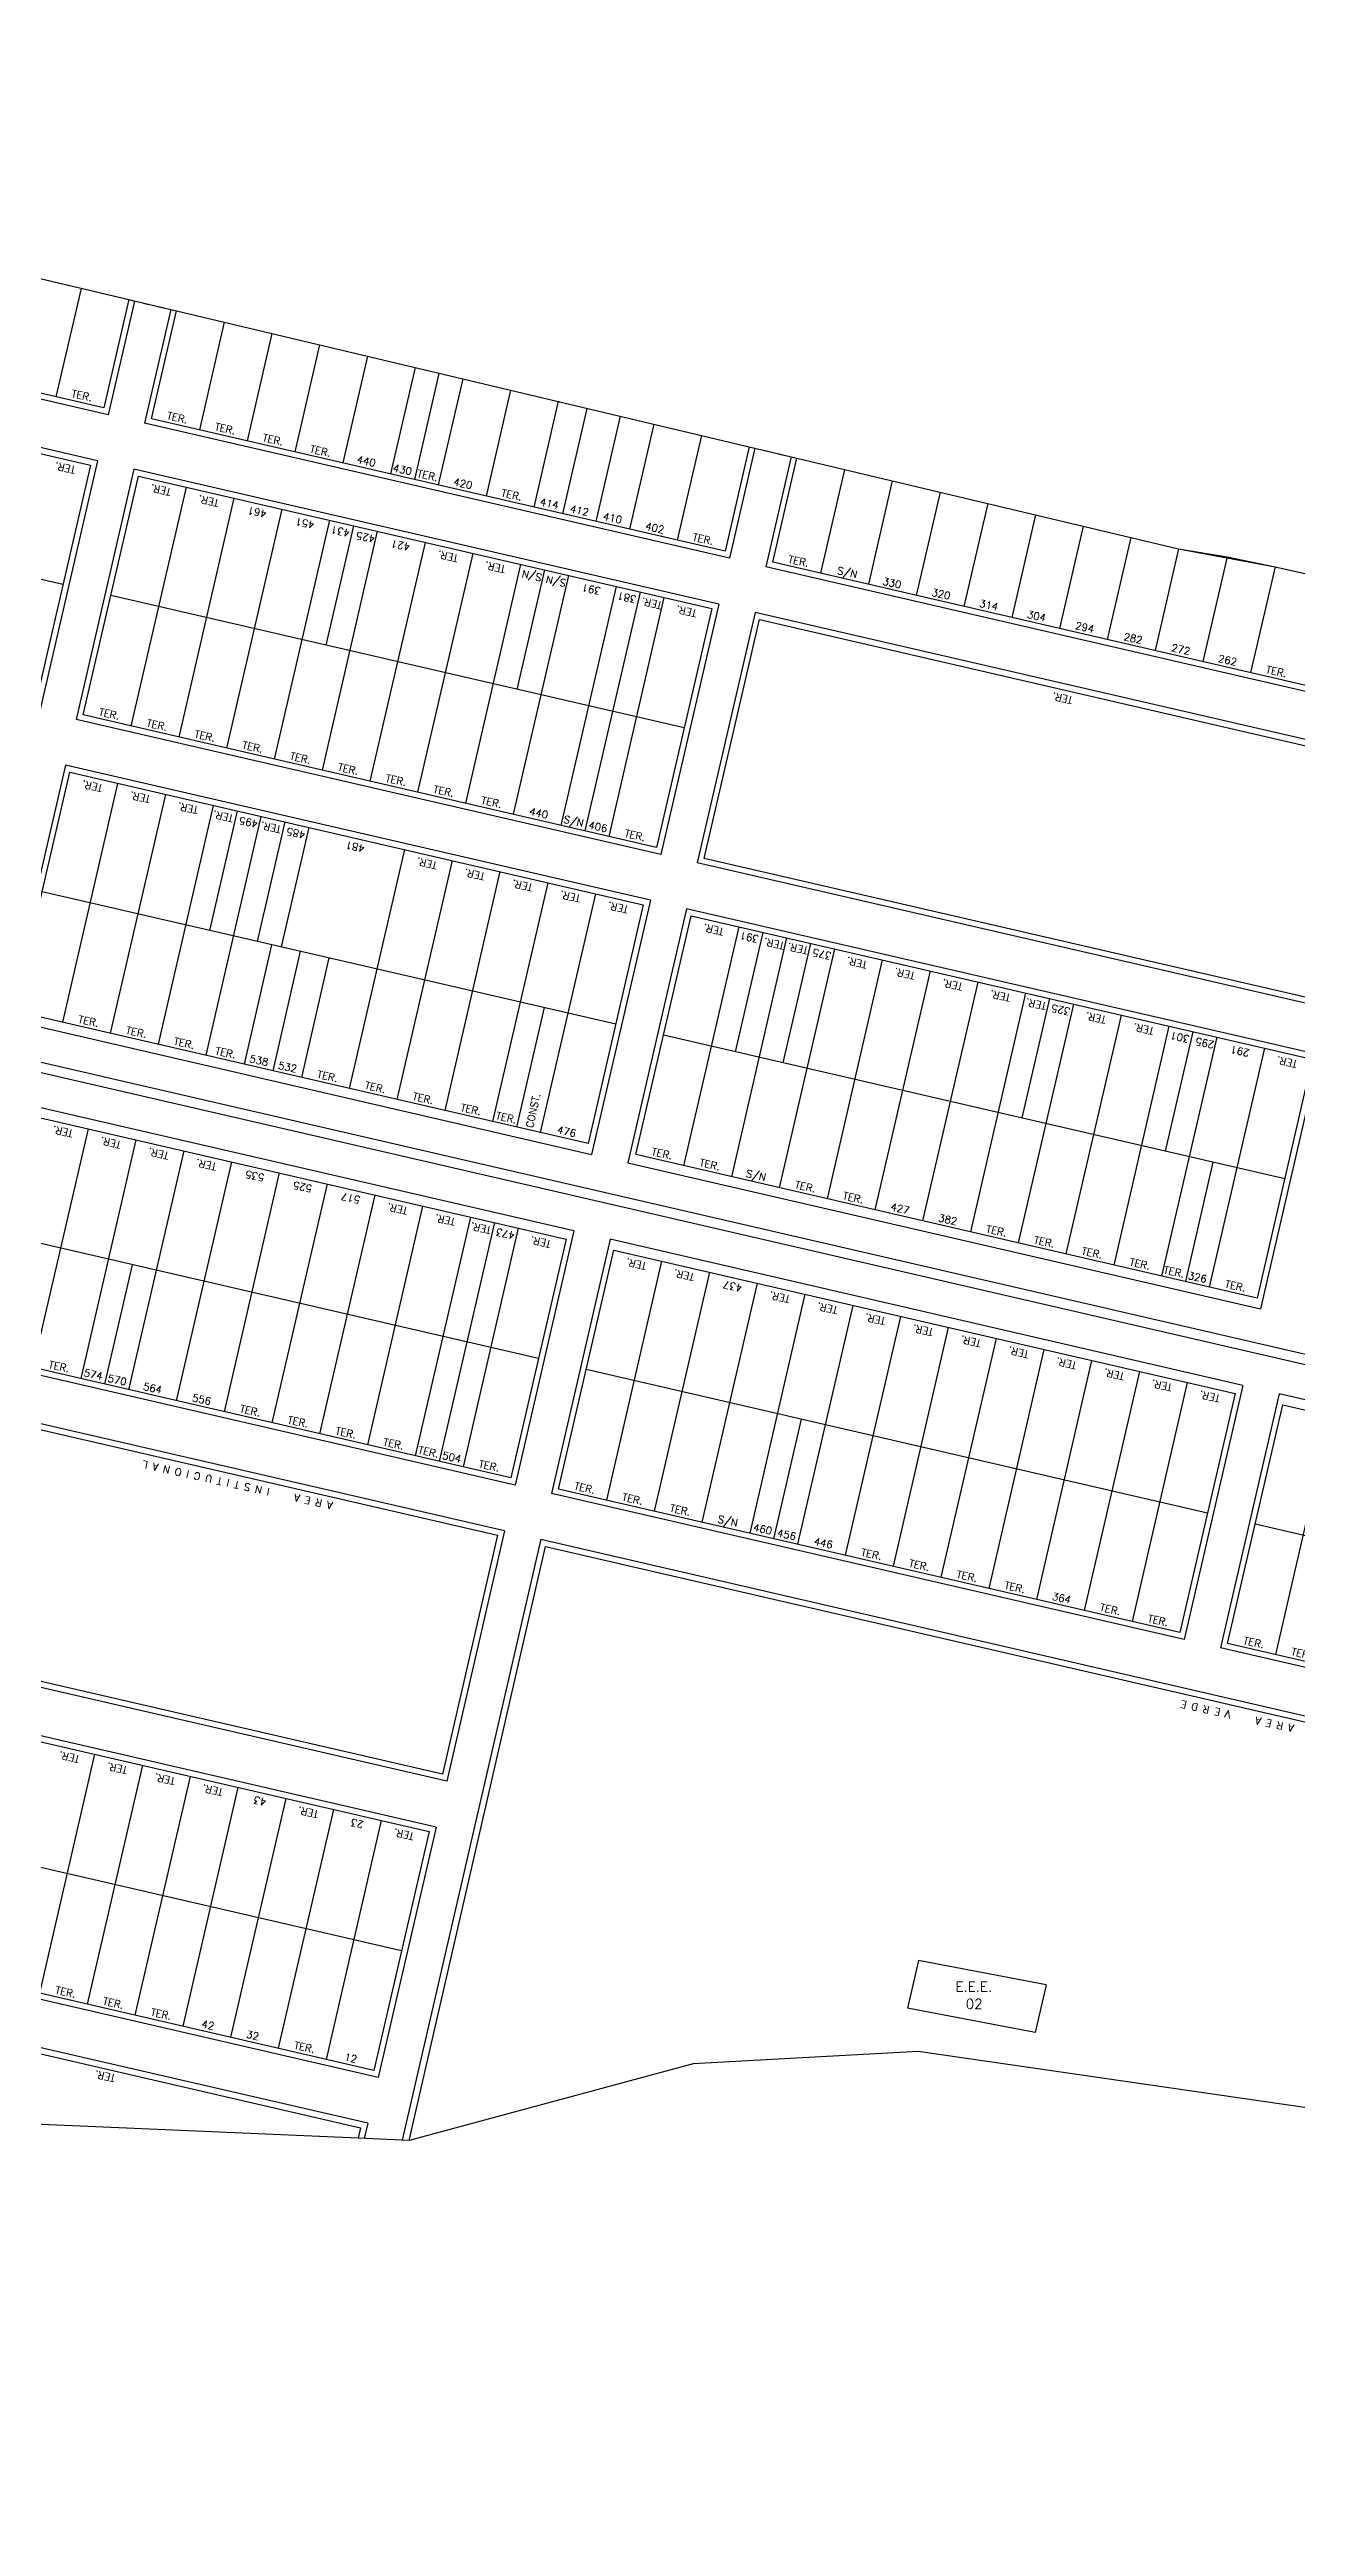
# Model space of a CAD drawing. Extents: x 714896 to 749292, y 8417558 to 8447149.
# Drawn here: x 740497 to 740751, y 8429398 to 8429903 of the extents above; entities that cross this region are included whole.
import ezdxf

# ---------------------------------------------------------------- set-up
doc = ezdxf.new("R2010")
doc.units = 0
doc.header["$MEASUREMENT"] = 0
doc.linetypes.add('ACAD_ISO03W100', pattern=[30, 12, -18])
for name, color, linetype in [('LOTE', 7, 'CONTINUOUS'), ('MEIO_FIO', 24, 'CONTINUOUS'), ('NUM-PORTA', 7, 'CONTINUOUS'), ('QUADRA', 6, 'CONTINUOUS'), ('TEXTO', 7, 'CONTINUOUS')]:
    doc.layers.add(name, color=color, linetype=linetype)
doc.styles.add('ROMANS', font='ROMANS.SHX', dxfattribs={"height": 1.5})

msp = doc.modelspace()

# ---------------------------------------------------------------- linework, layer by layer
at = {"layer": 'LOTE', "color": 7, "linetype": 'CONTINUOUS'}
for p, q in [((740503.47, 8429854.75), (740498.36, 8429832.66)), ((740532.66, 8429847.83), (740527.59, 8429825.9)), ((740542.39, 8429845.52), (740537.33, 8429823.65)), ((740552.12, 8429843.21), (740547.08, 8429821.4)), ((740561.85, 8429840.9), (740556.82, 8429819.15)), ((740571.58, 8429838.59), (740566.56, 8429816.9)), ((740576.44, 8429837.41), (740571.44, 8429815.77)), ((740581.31, 8429836.29), (740576.31, 8429814.65)), ((740591.04, 8429833.98), (740586.05, 8429812.39)), ((740600.78, 8429831.73), (740595.79, 8429810.14)), ((740606.6, 8429830.26), (740601.64, 8429808.79)), ((740613.42, 8429828.68), (740608.46, 8429807.22)), ((740620.23, 8429827.05), (740615.28, 8429805.64)), ((740629.96, 8429824.74), (740625.02, 8429803.39)), ((740499.77, 8429794.35), (740382.85, 8429821.37)), ((740524.89, 8429814.21), (740513.63, 8429765.49)), ((740659.15, 8429817.82), (740654.25, 8429796.64)), ((740668.88, 8429815.51), (740664, 8429794.39)), ((740534.63, 8429811.96), (740523.38, 8429763.24)), ((740544.38, 8429809.71), (740533.12, 8429760.99)), ((740678.61, 8429813.2), (740673.74, 8429792.13)), ((740688.34, 8429810.89), (740683.48, 8429789.88)), ((740554.12, 8429807.46), (740542.86, 8429758.74)), ((740563.86, 8429805.21), (740552.61, 8429756.49)), ((740558.99, 8429806.33), (740553.36, 8429781.97)), ((740698.07, 8429808.58), (740693.23, 8429787.63)), ((740707.8, 8429806.27), (740702.97, 8429785.38)), ((740717.53, 8429803.96), (740712.71, 8429783.13)), ((740573.61, 8429802.95), (740562.35, 8429754.24)), ((740583.35, 8429800.7), (740572.09, 8429751.99)), ((740727.26, 8429801.66), (740722.46, 8429780.88)), ((740737.13, 8429799.97), (740732.2, 8429778.63)), ((740593.09, 8429798.45), (740581.84, 8429749.74)), ((740602.84, 8429796.2), (740591.58, 8429747.48)), ((740597.96, 8429797.33), (740592.34, 8429772.97)), ((740612.58, 8429793.95), (740601.32, 8429745.23)), ((740746.94, 8429797.99), (740741.94, 8429776.38)), ((740626.44, 8429765.09), (740509.52, 8429792.1)), ((740617.45, 8429792.82), (740606.2, 8429744.11)), ((740622.32, 8429791.7), (740611.07, 8429742.98)), ((740510.93, 8429753.8), (740499.68, 8429705.08)), ((740520.68, 8429751.55), (740509.42, 8429702.83)), ((740530.42, 8429749.3), (740519.16, 8429700.58)), ((740540.16, 8429747.05), (740528.91, 8429698.33)), ((740535.29, 8429748.17), (740529.66, 8429723.81)), ((740545.03, 8429745.92), (740539.41, 8429721.56)), ((740549.91, 8429744.8), (740544.28, 8429720.44)), ((740569.39, 8429740.29), (740558.14, 8429691.58)), ((740579.14, 8429738.04), (740567.88, 8429689.33)), ((740588.88, 8429735.79), (740577.62, 8429687.08)), ((740598.62, 8429733.54), (740587.37, 8429684.82)), ((740612.48, 8429704.68), (740495.56, 8429731.69)), ((740608.37, 8429731.29), (740597.11, 8429682.57)), ((740637.6, 8429724.54), (740626.34, 8429675.82)), ((740642.47, 8429723.41), (740636.84, 8429699.05)), ((740542.33, 8429720.89), (740536.7, 8429696.53)), ((740548.17, 8429719.54), (740542.55, 8429695.18)), ((740554.02, 8429718.19), (740548.39, 8429693.83)), ((740647.34, 8429722.29), (740636.08, 8429673.57)), ((740657.08, 8429720.03), (740645.83, 8429671.32)), ((740652.21, 8429721.16), (740646.58, 8429696.8)), ((740666.83, 8429717.78), (740655.57, 8429669.07)), ((740676.57, 8429715.53), (740665.31, 8429666.82)), ((740686.31, 8429713.28), (740675.06, 8429664.56)), ((740597.87, 8429708.06), (740592.24, 8429683.7)), ((740696.06, 8429711.03), (740684.8, 8429662.31)), ((740705.8, 8429708.78), (740694.54, 8429660.06)), ((740700.93, 8429709.9), (740695.3, 8429685.55)), ((740715.54, 8429706.53), (740704.29, 8429657.81)), ((740725.29, 8429704.28), (740714.03, 8429655.56)), ((740730.16, 8429703.15), (740724.53, 8429678.79)), ((740748.89, 8429673.16), (740622.22, 8429702.43)), ((740735.03, 8429702.02), (740723.77, 8429653.31)), ((740744.77, 8429699.77), (740733.52, 8429651.06)), ((740504.92, 8429683.35), (740493.66, 8429634.63)), ((740514.66, 8429681.1), (740503.41, 8429632.38)), ((740524.4, 8429678.84), (740513.15, 8429630.13)), ((740534.15, 8429676.59), (740522.89, 8429627.88)), ((740543.89, 8429674.34), (740532.64, 8429625.63)), ((740734.27, 8429676.54), (740728.64, 8429652.18)), ((740553.63, 8429672.09), (740542.38, 8429623.37)), ((740563.38, 8429669.84), (740552.12, 8429621.12)), ((740573.12, 8429667.59), (740561.87, 8429618.87)), ((740596.72, 8429636.48), (740479.8, 8429663.49)), ((740582.86, 8429665.34), (740571.61, 8429616.62)), ((740587.74, 8429664.21), (740576.48, 8429615.5)), ((740592.61, 8429663.09), (740581.35, 8429614.37)), ((740513.9, 8429655.61), (740508.28, 8429631.25)), ((740621.84, 8429656.33), (740610.58, 8429607.62)), ((740631.58, 8429654.08), (740620.33, 8429605.37)), ((740641.32, 8429651.83), (740630.07, 8429603.11)), ((740651.07, 8429649.58), (740639.81, 8429600.86)), ((740660.81, 8429647.33), (740649.55, 8429598.61)), ((740670.55, 8429645.08), (740659.3, 8429596.36)), ((740680.3, 8429642.83), (740669.04, 8429594.11)), ((740690.04, 8429640.58), (740678.78, 8429591.86)), ((740699.78, 8429638.32), (740688.53, 8429589.61)), ((740733.13, 8429604.96), (740606.47, 8429634.23)), ((740709.53, 8429636.07), (740698.27, 8429587.36)), ((740719.27, 8429633.82), (740708.01, 8429585.1)), ((740729.01, 8429631.57), (740717.76, 8429582.85)), ((740650.31, 8429624.1), (740644.68, 8429599.74)), ((740758.24, 8429624.82), (740746.99, 8429576.1)), ((740879.28, 8429571.19), (740742.87, 8429602.71)), ((740506.23, 8429555.78), (740494.98, 8429507.06)), ((740515.98, 8429553.52), (740504.72, 8429504.81)), ((740525.72, 8429551.27), (740514.46, 8429502.56)), ((740535.46, 8429549.02), (740524.21, 8429500.31)), ((740545.21, 8429546.77), (740533.95, 8429498.05)), ((740568.81, 8429515.66), (740451.89, 8429542.67)), ((740554.95, 8429544.52), (740543.69, 8429495.8)), ((740564.69, 8429542.27), (740553.44, 8429493.55)), ((740674.25, 8429513.74), (740672, 8429504)), ((740700.25, 8429508.74), (740698, 8429499))]:
    msp.add_line(p, q, dxfattribs=at)
at = {"layer": 'LOTE', "color": 7, "linetype": 'ACAD_ISO03W100', "ltscale": 0.1}
for points in [[(740513.2, 8429852.45), (740522.93, 8429850.14)], [(740639.69, 8429822.43), (740649.42, 8429820.12)]]:
    msp.add_lwpolyline(points, dxfattribs=at)
at = {"layer": 'LOTE', "color": 7, "linetype": 'CONTINUOUS'}
msp.add_lwpolyline([(741035.15, 8429572.16), (740253.02, 8429752.84), (740252.47, 8429750.91), (741034.73, 8429570.2)], close=True, dxfattribs=at)
for points in [[(740700.25, 8429508.74), (740674.25, 8429513.74)], [(740698, 8429499), (740672, 8429504)]]:
    msp.add_lwpolyline(points, dxfattribs=at)
at = {"layer": 'MEIO_FIO'}
for p, q in [((740509, 8429828.96), (740389.74, 8429856.52)), ((740514.36, 8429852.17), (740509, 8429828.96)), ((740521.76, 8429850.41), (740516.41, 8429827.25)), ((740506.84, 8429819.61), (740387.58, 8429847.17)), ((740635.67, 8429799.7), (740516.41, 8429827.25)), ((740506.84, 8429819.61), (740495.05, 8429768.56)), ((740640.85, 8429822.16), (740635.67, 8429799.7)), ((740648.25, 8429820.4), (740643.07, 8429797.99)), ((740514.25, 8429817.9), (740502.45, 8429766.85)), ((740633.51, 8429790.35), (740514.25, 8429817.9)), ((740772.07, 8429768.18), (740643.07, 8429797.99)), ((740633.51, 8429790.35), (740621.71, 8429739.29)), ((740640.91, 8429788.64), (740629.11, 8429737.58)), ((740769.91, 8429758.83), (740640.91, 8429788.64)), ((740621.71, 8429739.29), (740502.45, 8429766.85)), ((740500.29, 8429757.49), (740488.32, 8429705.67)), ((740619.55, 8429729.94), (740500.29, 8429757.49)), ((740758.12, 8429707.78), (740629.11, 8429737.58)), ((740619.55, 8429729.94), (740607.57, 8429678.12)), ((740626.95, 8429728.23), (740614.98, 8429676.4)), ((740755.95, 8429698.42), (740626.95, 8429728.23)), ((740488.32, 8429705.67), (740607.57, 8429678.12)), ((740755.95, 8429698.42), (740743.98, 8429646.6)), ((740603.97, 8429662.51), (740484.71, 8429690.07)), ((740614.98, 8429676.4), (740743.98, 8429646.6)), ((740603.97, 8429662.51), (740591.99, 8429610.68)), ((740611.38, 8429660.8), (740599.4, 8429608.97)), ((740740.38, 8429631), (740611.38, 8429660.8)), ((740591.99, 8429610.68), (740472.74, 8429638.23)), ((740589.83, 8429601.33), (740470.57, 8429628.88)), ((740740.38, 8429631), (740728.4, 8429579.16)), ((740747.78, 8429629.29), (740735.81, 8429577.45)), ((740886.53, 8429597.23), (740747.78, 8429629.29)), ((740728.4, 8429579.16), (740599.4, 8429608.97)), ((740597.24, 8429599.61), (740568.92, 8429477.06)), ((740589.83, 8429601.33), (740578.04, 8429550.27)), ((740578.04, 8429550.27), (740458.78, 8429577.82)), ((740874.55, 8429545.4), (740735.81, 8429577.45)), ((740575.88, 8429540.92), (740456.62, 8429568.47)), ((740575.88, 8429540.92), (740564.08, 8429489.86)), ((740564.08, 8429489.86), (740444.82, 8429517.42)), ((740561.92, 8429480.51), (740442.66, 8429508.06)), ((740561.92, 8429480.51), (740561.2, 8429477.4))]:
    msp.add_line(p, q, dxfattribs=at)
msp.add_lwpolyline([(740597.24, 8429599.61), (740872.39, 8429536.04), (740860.19, 8429483.23)], dxfattribs=at)
at = {"layer": 'QUADRA'}
for points in [[(740298.17, 8429903.46), (740298.17, 8429903.46), (740396.44, 8429880.15), (740522.93, 8429850.14), (740649.42, 8429820.12), (740727.26, 8429801.66), (740746.94, 8429797.99), (740776.19, 8429791.33)], [(741338.48, 8428893.09), (741263.77, 8429052.23), (741138.37, 8429339.19), (741113.12, 8429410.9), (741109.6, 8429418.93), (741047.27, 8429433.34), (741034.84, 8429436.21), (741014.75, 8429440.85), (740984.32, 8429448.35), (740836.72, 8429489.82), (740753.37, 8429483.66), (740674.15, 8429495.14), (740628.27, 8429492.61), (740570.36, 8429477), (740559.98, 8429477.45), (740468.53, 8429481.43), (740458.37, 8429481.87), (740448.13, 8429481.97), (740437.85, 8429481.93), (740427.58, 8429481.88), (740331.82, 8429481.47), (740292.91, 8429476.49), (740225.1, 8429467.81), (740118.03, 8429454.09)]]:
    msp.add_lwpolyline(points, dxfattribs=at)
at = {"layer": 'QUADRA', "color": 6, "linetype": 'CONTINUOUS'}
for points in [[(740513.2, 8429852.45), (740508.1, 8429830.4), (740391.18, 8429857.42), (740396.44, 8429880.15), (740513.2, 8429852.45)], [(740639.69, 8429822.43), (740634.77, 8429801.14), (740517.85, 8429828.15), (740522.93, 8429850.14), (740639.69, 8429822.43)], [(740494.15, 8429770), (740377.23, 8429797.01), (740388.48, 8429845.73), (740505.4, 8429818.71), (740494.15, 8429770)], [(740771.17, 8429769.62), (740644.51, 8429798.89), (740649.42, 8429820.12), (740727.26, 8429801.66), (740737.13, 8429799.97), (740746.94, 8429797.99), (740756.69, 8429795.77), (740766.44, 8429793.55), (740776.19, 8429791.33), (740771.17, 8429769.62)], [(740620.81, 8429740.73), (740503.89, 8429767.74), (740515.15, 8429816.46), (740632.07, 8429789.45), (740620.81, 8429740.73)], [(740757.22, 8429709.21), (740630.55, 8429738.48), (740641.81, 8429787.2), (740768.47, 8429757.93), (740757.22, 8429709.21)], [(740606.85, 8429680.32), (740489.93, 8429707.34), (740501.19, 8429756.05), (740618.11, 8429729.04), (740606.85, 8429680.32)], [(740743.26, 8429648.81), (740616.6, 8429678.07), (740627.85, 8429726.79), (740754.52, 8429697.52), (740743.26, 8429648.81)], [(740591.1, 8429612.12), (740474.18, 8429639.13), (740485.43, 8429687.85), (740602.35, 8429660.84), (740591.1, 8429612.12)], [(740727.5, 8429580.6), (740600.84, 8429609.87), (740612.09, 8429658.58), (740738.76, 8429629.32), (740727.5, 8429580.6)], [(740588.39, 8429600.43), (740577.14, 8429551.71), (740460.22, 8429578.72), (740471.47, 8429627.44), (740588.39, 8429600.43)], [(740873.65, 8429546.84), (740737.24, 8429578.35), (740748.5, 8429627.07), (740884.91, 8429595.55), (740873.65, 8429546.84)], [(740870.95, 8429535.15), (740859.03, 8429483.56), (740836.72, 8429489.82), (740753.37, 8429483.66), (740674.15, 8429495.14), (740628.27, 8429492.61), (740570.36, 8429477), (740598.14, 8429598.18)], [(740563.18, 8429491.3), (740446.26, 8429518.32), (740457.52, 8429567.03), (740574.44, 8429540.02), (740563.18, 8429491.3)], [(740443.56, 8429506.62), (740560.48, 8429479.61), (740559.98, 8429477.45), (740468.53, 8429481.43), (740455.38, 8429482), (740437.85, 8429481.93), (740443.56, 8429506.62)]]:
    msp.add_lwpolyline(points, close=True, dxfattribs=at)

# ---------------------------------------------------------------- texts
at = {"layer": 'NUM-PORTA', "style": 'ROMANS'}
for s, rotation, p in [('440', 347.6529, (740559.59, 8429819.17, -37.83)), ('430', 347.6529, (740566.97, 8429817.46, -37.83)), ('420', 347.6529, (740579.3, 8429814.61, -37.83)), ('461', 167.6529, (740541.43, 8429809.42, -37.83)), ('414', 347.6529, (740596.93, 8429810.54, -37.83)), ('412', 347.6529, (740603.05, 8429809.12, -37.83)), ('451', 167.6529, (740551.17, 8429807.17, -37.83)), ('431', 167.6529, (740558.38, 8429805.5, -37.83)), ('425', 167.6529, (740563.54, 8429804.31, -37.83)), ('410', 347.6529, (740609.8, 8429807.58, -37.83)), ('402', 347.6529, (740618.43, 8429805.57, -37.83)), ('421', 167.6529, (740570.66, 8429802.66, -37.83)), ('S/N', 167.6529, (740597.56, 8429796.45, -37.83)), ('S/N', 167.6529, (740602.48, 8429795.31, -37.83)), ('391', 167.6529, (740609.55, 8429793.68, -37.83)), ('S/N', 347.6529, (740657.54, 8429796.53, -37.83)), ('330', 347.6529, (740666.78, 8429794.35, -37.83)), ('381', 167.6529, (740616.8, 8429792, -37.83)), ('320', 347.6529, (740676.78, 8429792.09, -37.83)), ('314', 347.6529, (740686.52, 8429789.84, -37.83)), ('304', 347.6529, (740696.26, 8429787.59, -37.83)), ('294', 347.6529, (740706.1, 8429785.31, -37.83)), ('282', 347.6529, (740715.94, 8429783.04, -37.83)), ('272', 347.6529, (740725.68, 8429780.79, -37.83)), ('262', 347.6529, (740735.21, 8429778.59, -37.83)), ('440', 347.6529, (740594.76, 8429747.41, -37.83)), ('495', 167.6529, (740539.66, 8429746.19, -37.83)), ('485', 167.6529, (740549.31, 8429743.96, -37.83)), ('S/N', 347.6529, (740601.77, 8429745.79, -37.83)), ('406', 347.6529, (740606.82, 8429744.62, -37.83)), ('481', 167.6529, (740561.4, 8429741.17, -37.83)), ('391', 167.6529, (740641.77, 8429722.7, -37.83)), ('375', 167.6529, (740656.59, 8429719.28, -37.83)), ('325', 167.6529, (740705.27, 8429707.93, -37.83)), ('301', 167.6529, (740729.57, 8429702.32, -37.83)), ('538', 347.6529, (740537.7, 8429696.96, -37.83)), ('295', 167.6529, (740734.65, 8429701.14, -37.83)), ('291', 167.6529, (740741.82, 8429699.48, -37.83)), ('532', 347.6529, (740543.54, 8429695.61, -37.83)), ('476', 347.6529, (740600.43, 8429682.46, -37.83)), ('535', 167.6529, (740540.94, 8429674.05, -37.83)), ('S/N', 347.6529, (740638.94, 8429673.56, -37.83)), ('525', 167.6529, (740550.67, 8429671.8, -37.83)), ('517', 167.6529, (740560.5, 8429669.53, -37.83)), ('427', 347.6529, (740668.42, 8429666.75, -37.83)), ('473', 167.6529, (740592.03, 8429662.25, -37.83)), ('382', 347.6529, (740678.16, 8429664.5, -37.83)), ('326', 347.6529, (740729.06, 8429652.74, -37.83)), ('437', 167.6529, (740638.38, 8429651.54, -37.83)), ('574', 347.6529, (740503.93, 8429632.91, -37.83)), ('570', 347.6529, (740508.8, 8429631.79, -37.83)), ('564', 347.6529, (740516.02, 8429630.12, -37.83)), ('556', 347.6529, (740526.02, 8429627.81, -37.83)), ('504', 347.6529, (740577.03, 8429616.03, -37.83)), ('S/N', 347.6529, (740633.18, 8429603.05, -37.83)), ('460', 347.6529, (740640.42, 8429601.38, -37.83)), ('456', 347.6529, (740645.29, 8429600.25, -37.83)), ('446', 347.6529, (740652.79, 8429598.52, -37.83)), ('364', 347.6529, (740701.35, 8429587.3, -37.83)), ('43', 167.6529, (740541.36, 8429546.69, -37.83)), ('23', 167.6529, (740561.18, 8429542.11, -37.83)), ('42', 347.6529, (740527.94, 8429500.1, -37.83)), ('32', 347.6529, (740537.06, 8429497.99, -37.83)), ('12', 347.6529, (740557.06, 8429493.37, -37.83))]:
    msp.add_text(s, height=1.5, rotation=rotation, dxfattribs=at).set_placement(p)
at = {"layer": 'TEXTO', "style": 'ROMANS'}
for s, rotation, p in [('TER.', 347.6529, (740501.4, 8429832.61, -37.83)), ('TER.', 347.6529, (740520.88, 8429828.11, -37.83)), ('TER.', 347.6529, (740530.63, 8429825.86, -37.83)), ('TER.', 347.6529, (740540.37, 8429823.61, -37.83)), ('TER.', 167.6529, (740502.45, 8429818.42, -37.83)), ('TER.', 347.6529, (740550.05, 8429821.3, -37.83)), ('TER.', 167.6529, (740521.94, 8429813.92, -37.83)), ('TER.', 347.6529, (740571.92, 8429816.32, -37.83)), ('TER.', 167.6529, (740531.68, 8429811.67, -37.83)), ('TER.', 347.6529, (740589.05, 8429812.36, -37.83)), ('TER.', 347.6529, (740628.06, 8429803.35, -37.83)), ('TER.', 167.6529, (740580.49, 8429800.39, -37.83)), ('TER.', 167.6529, (740590.14, 8429798.16, -37.83)), ('TER.', 347.6529, (740647.55, 8429798.84, -37.83)), ('TER.', 167.6529, (740622.03, 8429790.79, -37.83)), ('TER.', 167.6529, (740629.12, 8429789.16, -37.83)), ('TER.', 347.6529, (740744.98, 8429776.33, -37.83)), ('TER.', 347.6529, (740506.99, 8429767.68, -37.83)), ('TER.', 167.6529, (740705.8, 8429771.44, -37.83)), ('TER.', 347.6529, (740516.74, 8429765.43, -37.83)), ('TER.', 347.6529, (740526.49, 8429763.18, -37.83)), ('TER.', 347.6529, (740536.23, 8429760.93, -37.83)), ('TER.', 347.6529, (740545.97, 8429758.68, -37.83)), ('TER.', 167.6529, (740507.98, 8429753.51, -37.83)), ('TER.', 347.6529, (740555.72, 8429756.43, -37.83)), ('TER.', 347.6529, (740565.46, 8429754.18, -37.83)), ('TER.', 167.6529, (740517.73, 8429751.26, -37.83)), ('TER.', 167.6529, (740527.47, 8429749.01, -37.83)), ('TER.', 347.6529, (740575.2, 8429751.92, -37.83)), ('TER.', 347.6529, (740584.95, 8429749.67, -37.83)), ('TER.', 167.6529, (740534.66, 8429747.35, -37.83)), ('TER.', 167.6529, (740544.4, 8429745.1, -37.83)), ('TER.', 347.6529, (740614.18, 8429742.92, -37.83)), ('TER.', 167.6529, (740576.19, 8429737.75, -37.83)), ('TER.', 167.6529, (740585.93, 8429735.5, -37.83)), ('TER.', 167.6529, (740595.67, 8429733.25, -37.83)), ('TER.', 167.6529, (740605.42, 8429731, -37.83)), ('TER.', 167.6529, (740615.16, 8429728.75, -37.83)), ('TER.', 167.6529, (740634.65, 8429724.25, -37.83)), ('TER.', 167.6529, (740647, 8429721.39, -37.83)), ('TER.', 167.6529, (740651.8, 8429720.39, -37.83)), ('TER.', 167.6529, (740663.88, 8429717.49, -37.83)), ('TER.', 167.6529, (740673.62, 8429715.24, -37.83)), ('TER.', 167.6529, (740683.36, 8429712.99, -37.83)), ('TER.', 167.6529, (740693.11, 8429710.74, -37.83)), ('TER.', 167.6529, (740700.4, 8429709.05, -37.83)), ('TER.', 347.6529, (740502.79, 8429705.02, -37.83)), ('TER.', 347.6529, (740512.53, 8429702.77, -37.83)), ('TER.', 167.6529, (740712.59, 8429706.24, -37.83)), ('TER.', 167.6529, (740722.34, 8429703.99, -37.83)), ('TER.', 347.6529, (740522.27, 8429700.52, -37.83)), ('TER.', 347.6529, (740530.71, 8429698.57, -37.83)), ('TER.', 167.6529, (740751.57, 8429697.23, -37.83)), ('TER.', 347.6529, (740551.5, 8429693.77, -37.83)), ('TER.', 347.6529, (740561.25, 8429691.52, -37.83)), ('TER.', 347.6529, (740570.99, 8429689.26, -37.83)), ('TER.', 347.6529, (740580.73, 8429687.01, -37.83)), ('CONST.', 77.6529, (740595.6, 8429683.4, -37.83)), ('TER.', 167.6529, (740501.97, 8429683.06, -37.83)), ('TER.', 347.6529, (740587.96, 8429685.34, -37.83)), ('TER.', 167.6529, (740511.71, 8429680.8, -37.83)), ('TER.', 167.6529, (740521.46, 8429678.55, -37.83)), ('TER.', 347.6529, (740619.7, 8429678.01, -37.83)), ('TER.', 167.6529, (740531.2, 8429676.3, -37.83)), ('TER.', 347.6529, (740629.45, 8429675.76, -37.83)), ('TER.', 347.6529, (740648.93, 8429671.26, -37.83)), ('TER.', 167.6529, (740570.17, 8429667.3, -37.83)), ('TER.', 347.6529, (740658.68, 8429669, -37.83)), ('TER.', 167.6529, (740579.92, 8429665.05, -37.83)), ('TER.', 167.6529, (740587.21, 8429663.36, -37.83)), ('TER.', 347.6529, (740687.91, 8429662.25, -37.83)), ('TER.', 167.6529, (740599.4, 8429660.54, -37.83)), ('TER.', 347.6529, (740697.65, 8429660, -37.83)), ('TER.', 347.6529, (740707.39, 8429657.75, -37.83)), ('TER.', 167.6529, (740618.89, 8429656.04, -37.83)), ('TER.', 167.6529, (740628.63, 8429653.79, -37.83)), ('TER.', 347.6529, (740717.14, 8429655.5, -37.83)), ('TER.', 347.6529, (740724.11, 8429653.89, -37.83)), ('TER.', 347.6529, (740736.62, 8429651, -37.83)), ('TER.', 167.6529, (740648.12, 8429649.29, -37.83)), ('TER.', 167.6529, (740657.86, 8429647.04, -37.83)), ('TER.', 167.6529, (740667.61, 8429644.79, -37.83)), ('TER.', 167.6529, (740677.35, 8429642.54, -37.83)), ('TER.', 167.6529, (740687.09, 8429640.28, -37.83)), ('TER.', 167.6529, (740696.84, 8429638.03, -37.83)), ('TER.', 347.6529, (740496.77, 8429634.57, -37.83)), ('TER.', 167.6529, (740706.58, 8429635.78, -37.83)), ('TER.', 167.6529, (740716.32, 8429633.53, -37.83)), ('TER.', 167.6529, (740726.07, 8429631.28, -37.83)), ('TER.', 167.6529, (740735.81, 8429629.03, -37.83)), ('TER.', 347.6529, (740535.74, 8429625.56, -37.83)), ('TER.', 347.6529, (740545.49, 8429623.31, -37.83)), ('TER.', 347.6529, (740555.23, 8429621.06, -37.83)), ('TER.', 347.6529, (740564.97, 8429618.81, -37.83)), ('TER.', 347.6529, (740572.1, 8429617.16, -37.83)), ('A R E A    I N S T I T U C I O N A L', 167.6529, (740554.86, 8429607.2, -37.83)), ('TER.', 347.6529, (740584.46, 8429614.31, -37.83)), ('TER.', 347.6529, (740603.94, 8429609.81, -37.83)), ('TER.', 347.6529, (740613.69, 8429607.55, -37.83)), ('TER.', 347.6529, (740623.43, 8429605.3, -37.83)), ('TER.', 347.6529, (740662.41, 8429596.3, -37.83)), ('TER.', 347.6529, (740672.15, 8429594.05, -37.83)), ('TER.', 347.6529, (740681.89, 8429591.8, -37.83)), ('TER.', 347.6529, (740691.64, 8429589.55, -37.83)), ('TER.', 347.6529, (740711.12, 8429585.04, -37.83)), ('TER.', 347.6529, (740720.87, 8429582.79, -37.83)), ('TER.', 347.6529, (740740.35, 8429578.29, -37.83)), ('TER.', 347.6529, (740750.1, 8429576.04, -37.83)), ('A R E A    V E R D E', 167.6529, (740750.85, 8429561.75, -37.83)), ('TER.', 167.6529, (740503.29, 8429555.49, -37.83)), ('TER.', 167.6529, (740513.03, 8429553.23, -37.83)), ('TER.', 167.6529, (740522.77, 8429550.98, -37.83)), ('TER.', 167.6529, (740532.52, 8429548.73, -37.83)), ('TER.', 167.6529, (740552, 8429544.23, -37.83)), ('TER.', 167.6529, (740571.49, 8429539.73, -37.83)), ('TER.', 347.6529, (740498.09, 8429507, -37.83)), ('TER.', 347.6529, (740507.83, 8429504.75, -37.83)), ('TER.', 347.6529, (740517.57, 8429502.5, -37.83)), ('TER.', 347.6529, (740546.8, 8429495.74, -37.83)), ('TER.', 167.6529, (740510.57, 8429490.39, -37.83))]:
    msp.add_text(s, height=1.5, rotation=rotation, dxfattribs=at).set_placement(p)
for s, p in [('E.E.E.', (740681.78, 8429507.36, -37.83)), ('02', (740683.86, 8429503.86, -37.83))]:
    msp.add_text(s, height=2, dxfattribs=at).set_placement(p)

doc.saveas('drawing.dxf')
